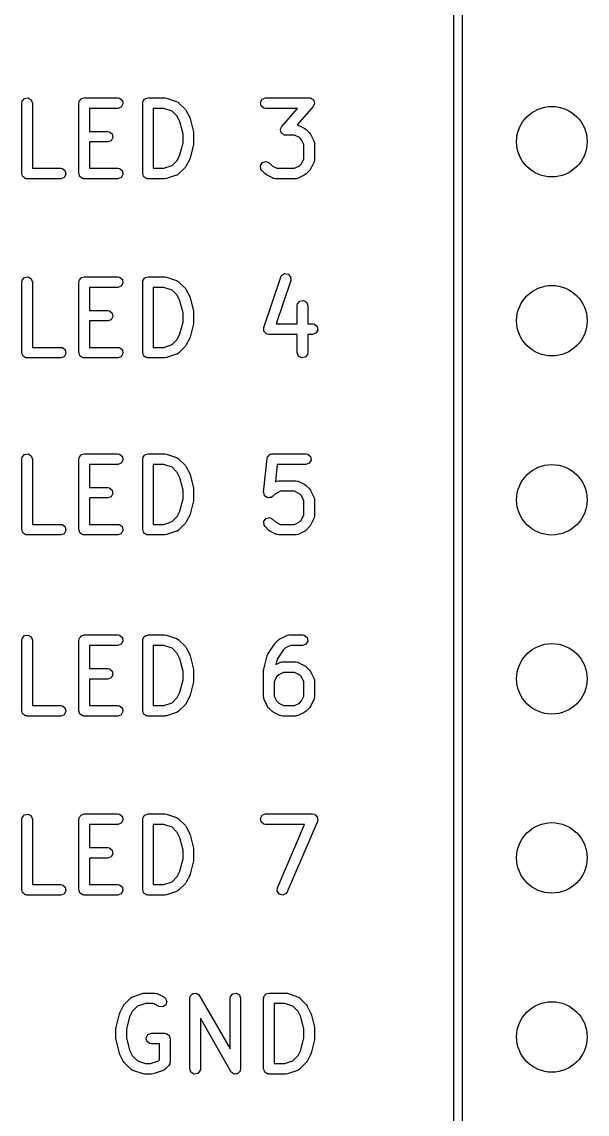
# Model space of a CAD drawing. Extents: x 127.3 to 175.4, y -127 to -66.1.
# Drawn here: x 154.88 to 162.9, y -97.33 to -81.83 of the extents above; entities that cross this region are included whole.
import ezdxf

# ---------------------------------------------------------------- set-up
doc = ezdxf.new("R2010")
doc.units = 0
doc.layers.add('BLACK', color=7, linetype='CONTINUOUS')

msp = doc.modelspace()

# ---------------------------------------------------------------- linework, layer by layer
at = {"layer": 'BLACK', "linetype": 'CONTINUOUS'}
for p, q in [((161.009, -122.961), (161.009, -74.641)), ((161.129, -74.701), (161.129, -122.901)), ((154.884, -82.9834), (154.888, -82.9577)), ((154.884, -83.9834), (154.884, -82.9834)), ((154.888, -82.9577), (154.921, -82.9184)), ((154.921, -82.9184), (154.972, -82.9095)), ((154.972, -82.9095), (155.016, -82.9351)), ((155.016, -82.9351), (155.034, -82.9834)), ((155.034, -82.9834), (155.034, -83.9084)), ((155.693, -82.9834), (155.695, -82.9736)), ((155.693, -83.9834), (155.693, -82.9834)), ((155.694, -82.9703), (155.696, -82.9674)), ((155.695, -82.9736), (155.694, -82.9703)), ((155.696, -82.9674), (155.698, -82.9577)), ((155.698, -82.9577), (155.71, -82.9428)), ((155.71, -82.9428), (155.72, -82.9259)), ((155.72, -82.9259), (155.726, -82.9236)), ((155.726, -82.9236), (155.731, -82.9184)), ((155.731, -82.9184), (155.75, -82.915)), ((155.75, -82.915), (155.768, -82.9084)), ((155.768, -82.9084), (156.244, -82.9084)), ((156.244, -82.9084), (156.27, -82.9129)), ((156.292, -83.0408), (156.244, -83.0584)), ((156.27, -82.9129), (156.309, -82.9459)), ((156.318, -82.9964), (156.292, -83.0408)), ((156.309, -82.9459), (156.318, -82.9964)), ((156.598, -82.9834), (156.6, -82.9736)), ((156.598, -83.9834), (156.598, -82.9834)), ((156.599, -82.9703), (156.601, -82.9674)), ((156.6, -82.9736), (156.599, -82.9703)), ((156.601, -82.9674), (156.602, -82.9577)), ((156.602, -82.9577), (156.615, -82.9428)), ((156.615, -82.9428), (156.625, -82.9259)), ((156.625, -82.9259), (156.631, -82.9236)), ((156.631, -82.9236), (156.635, -82.9184)), ((156.635, -82.9184), (156.655, -82.915)), ((156.655, -82.915), (156.673, -82.9084)), ((156.673, -82.9084), (156.911, -82.9084)), ((156.911, -82.9084), (156.933, -82.9123)), ((156.933, -82.9123), (156.935, -82.9122)), ((156.935, -82.9122), (157.078, -82.9598)), ((157.078, -82.9598), (157.1, -82.9722)), ((157.1, -82.9722), (157.103, -82.9761)), ((157.103, -82.9761), (157.107, -82.9779)), ((157.107, -82.9779), (157.202, -83.0732)), ((158.266, -82.9703), (158.291, -82.9259)), ((158.275, -83.0209), (158.266, -82.9703)), ((158.314, -83.0538), (158.275, -83.0209)), ((158.291, -82.9259), (158.34, -82.9084)), ((158.34, -83.0584), (158.314, -83.0538)), ((158.34, -82.9084), (158.959, -82.9084)), ((159.015, -83.0327), (158.788, -83.2927)), ((158.959, -82.9084), (158.97, -82.9103)), ((158.97, -82.9103), (158.973, -82.9098)), ((158.973, -82.9098), (158.976, -82.9114)), ((158.976, -82.9114), (158.984, -82.9129)), ((158.984, -82.9129), (159, -82.9259)), ((159, -82.9259), (159.017, -82.9363)), ((159.022, -83.0139), (159.015, -83.0327)), ((159.017, -82.9363), (159.019, -82.942)), ((159.019, -82.942), (159.024, -82.9459)), ((159.032, -82.9964), (159.022, -83.0139)), ((159.024, -82.9459), (159.027, -82.9658)), ((159.027, -82.9658), (159.034, -82.9849)), ((159.034, -82.9849), (159.031, -82.9905)), ((159.031, -82.9905), (159.032, -82.9964)), ((156.244, -83.0584), (155.843, -83.0584)), ((155.843, -83.0584), (155.843, -83.3845)), ((156.748, -83.0584), (156.748, -83.9084)), ((156.899, -83.0584), (156.748, -83.0584)), ((157.013, -83.0965), (156.899, -83.0584)), ((157.087, -83.1706), (157.013, -83.0965)), ((157.126, -83.2476), (157.087, -83.1706)), ((157.202, -83.0732), (157.215, -83.0916)), ((157.215, -83.0916), (157.216, -83.0927)), ((157.216, -83.0927), (157.264, -83.1879)), ((157.264, -83.1879), (157.267, -83.2003)), ((157.267, -83.2003), (157.269, -83.2033)), ((157.269, -83.2033), (157.317, -83.3937)), ((158.793, -83.0584), (158.34, -83.0584)), ((158.569, -83.3149), (158.793, -83.0584)), ((157.169, -83.4212), (157.126, -83.2476)), ((158.55, -83.3628), (158.552, -83.3572)), ((158.557, -83.3819), (158.55, -83.3628)), ((158.551, -83.3513), (158.561, -83.3338)), ((158.552, -83.3572), (158.551, -83.3513)), ((158.561, -83.3338), (158.569, -83.3149)), ((158.788, -83.2927), (158.794, -83.2938)), ((158.794, -83.2938), (158.797, -83.2967)), ((158.797, -83.2967), (158.802, -83.2972)), ((158.802, -83.2972), (158.897, -83.3448)), ((158.897, -83.3448), (158.915, -83.3582)), ((158.915, -83.3582), (158.916, -83.3589)), ((158.916, -83.3589), (158.964, -83.4065)), ((155.843, -83.3845), (156.101, -83.3845)), ((156.101, -83.3845), (156.127, -83.3891)), ((156.15, -83.517), (156.101, -83.5345)), ((156.127, -83.3891), (156.166, -83.422)), ((156.175, -83.4726), (156.15, -83.517)), ((156.166, -83.422), (156.175, -83.4726)), ((157.169, -83.5456), (157.169, -83.4212)), ((157.317, -83.3937), (157.318, -83.4087)), ((157.318, -83.4087), (157.319, -83.4119)), ((157.319, -83.4119), (157.319, -83.5548)), ((158.56, -83.4018), (158.557, -83.3819)), ((158.565, -83.4057), (158.56, -83.4018)), ((158.567, -83.4113), (158.565, -83.4057)), ((158.584, -83.4218), (158.567, -83.4113)), ((158.6, -83.4348), (158.584, -83.4218)), ((158.608, -83.4363), (158.6, -83.4348)), ((158.611, -83.4379), (158.608, -83.4363)), ((158.614, -83.4374), (158.611, -83.4379)), ((158.625, -83.4393), (158.614, -83.4374)), ((158.75, -83.4393), (158.625, -83.4393)), ((158.819, -83.4736), (158.75, -83.4393)), ((158.849, -83.504), (158.819, -83.4736)), ((158.884, -83.5725), (158.849, -83.504)), ((158.964, -83.4065), (158.977, -83.4249)), ((158.977, -83.4249), (158.978, -83.426)), ((158.978, -83.426), (159.026, -83.5212)), ((156.101, -83.5345), (155.843, -83.5345)), ((155.843, -83.5345), (155.843, -83.9084)), ((157.126, -83.7191), (157.169, -83.5456)), ((157.317, -83.573), (157.269, -83.7635)), ((157.319, -83.5548), (157.317, -83.5695)), ((157.317, -83.5695), (157.317, -83.573)), ((158.884, -83.7752), (158.884, -83.5725)), ((159.026, -83.5212), (159.033, -83.5462)), ((159.033, -83.5462), (159.032, -83.5506)), ((159.032, -83.5506), (159.034, -83.5548)), ((159.034, -83.5548), (159.034, -83.7929)), ((157.013, -83.8702), (157.087, -83.7961)), ((157.087, -83.7961), (157.126, -83.7191)), ((157.264, -83.7788), (157.216, -83.874)), ((157.269, -83.7635), (157.264, -83.7753)), ((157.264, -83.7753), (157.264, -83.7788)), ((158.267, -83.8687), (158.296, -83.8267)), ((158.296, -83.8267), (158.346, -83.8134)), ((158.346, -83.8134), (158.393, -83.8351)), ((158.849, -83.8437), (158.884, -83.7752)), ((159.026, -83.8264), (158.978, -83.9217)), ((159.029, -83.8185), (159.026, -83.822)), ((159.026, -83.822), (159.026, -83.8264)), ((159.034, -83.7929), (159.029, -83.8185)), ((154.89, -84.0017), (154.884, -83.9834)), ((155.034, -83.9084), (155.435, -83.9084)), ((155.435, -83.9084), (155.46, -83.9129)), ((155.46, -83.9129), (155.5, -83.9459)), ((155.5, -83.9459), (155.509, -83.9964)), ((155.7, -84.0017), (155.693, -83.9834)), ((155.843, -83.9084), (156.244, -83.9084)), ((156.244, -83.9084), (156.27, -83.9129)), ((156.27, -83.9129), (156.309, -83.9459)), ((156.309, -83.9459), (156.318, -83.9964)), ((156.605, -84.0017), (156.598, -83.9834)), ((156.748, -83.9084), (156.899, -83.9084)), ((156.899, -83.9084), (157.013, -83.8702)), ((157.202, -83.8935), (157.107, -83.9888)), ((157.203, -83.8921), (157.202, -83.8935)), ((157.216, -83.874), (157.203, -83.8921)), ((158.272, -83.9198), (158.267, -83.8687)), ((158.286, -83.9412), (158.272, -83.9198)), ((158.334, -83.9888), (158.286, -83.9412)), ((158.393, -83.8351), (158.432, -83.8741)), ((158.432, -83.8741), (158.5, -83.9084)), ((158.5, -83.9084), (158.75, -83.9084)), ((158.75, -83.9084), (158.819, -83.8741)), ((158.819, -83.8741), (158.849, -83.8437)), ((158.964, -83.9412), (158.916, -83.9888)), ((158.965, -83.9397), (158.964, -83.9412)), ((158.978, -83.9217), (158.965, -83.9397)), ((154.894, -84.0209), (154.89, -84.0017)), ((154.899, -84.0252), (154.894, -84.0209)), ((154.901, -84.0316), (154.899, -84.0252)), ((154.918, -84.0413), (154.901, -84.0316)), ((154.933, -84.0538), (154.918, -84.0413)), ((154.943, -84.0556), (154.933, -84.0538)), ((154.946, -84.0572), (154.943, -84.0556)), ((154.949, -84.0566), (154.946, -84.0572)), ((154.959, -84.0584), (154.949, -84.0566)), ((155.435, -84.0584), (154.959, -84.0584)), ((155.483, -84.0408), (155.435, -84.0584)), ((155.509, -83.9964), (155.483, -84.0408)), ((155.703, -84.0209), (155.7, -84.0017)), ((155.708, -84.0252), (155.703, -84.0209)), ((155.711, -84.0316), (155.708, -84.0252)), ((155.727, -84.0413), (155.711, -84.0316)), ((155.742, -84.0538), (155.727, -84.0413)), ((155.752, -84.0556), (155.742, -84.0538)), ((155.755, -84.0572), (155.752, -84.0556)), ((155.758, -84.0566), (155.755, -84.0572)), ((155.768, -84.0584), (155.758, -84.0566)), ((156.244, -84.0584), (155.768, -84.0584)), ((156.292, -84.0408), (156.244, -84.0584)), ((156.318, -83.9964), (156.292, -84.0408)), ((156.608, -84.0209), (156.605, -84.0017)), ((156.613, -84.0252), (156.608, -84.0209)), ((156.615, -84.0316), (156.613, -84.0252)), ((156.632, -84.0413), (156.615, -84.0316)), ((156.647, -84.0538), (156.632, -84.0413)), ((156.657, -84.0556), (156.647, -84.0538)), ((156.66, -84.0572), (156.657, -84.0556)), ((156.663, -84.0566), (156.66, -84.0572)), ((156.673, -84.0584), (156.663, -84.0566)), ((156.911, -84.0584), (156.673, -84.0584)), ((156.912, -84.0578), (156.911, -84.0584)), ((156.935, -84.0545), (156.912, -84.0578)), ((157.078, -84.0069), (156.935, -84.0545)), ((157.081, -84.0041), (157.078, -84.0069)), ((157.085, -84.0037), (157.081, -84.0041)), ((157.107, -83.9888), (157.085, -84.0037)), ((158.336, -83.9895), (158.334, -83.9888)), ((158.354, -84.0028), (158.336, -83.9895)), ((158.449, -84.0504), (158.354, -84.0028)), ((158.453, -84.051), (158.449, -84.0504)), ((158.457, -84.0538), (158.453, -84.051)), ((158.482, -84.0584), (158.457, -84.0538)), ((158.768, -84.0584), (158.482, -84.0584)), ((158.772, -84.0568), (158.768, -84.0584)), ((158.777, -84.0579), (158.772, -84.0568)), ((158.802, -84.0504), (158.777, -84.0579)), ((158.897, -84.0028), (158.802, -84.0504)), ((158.898, -84.0016), (158.897, -84.0028)), ((158.916, -83.9888), (158.898, -84.0016)), ((154.884, -85.5234), (154.888, -85.4977)), ((154.884, -86.5234), (154.884, -85.5234)), ((154.888, -85.4977), (154.921, -85.4584)), ((154.921, -85.4584), (154.972, -85.4495)), ((154.972, -85.4495), (155.016, -85.4751)), ((155.016, -85.4751), (155.034, -85.5234)), ((155.034, -85.5234), (155.034, -86.4484)), ((155.693, -85.5234), (155.695, -85.5136)), ((155.693, -86.5234), (155.693, -85.5234)), ((155.694, -85.5103), (155.696, -85.5074)), ((155.695, -85.5136), (155.694, -85.5103)), ((155.696, -85.5074), (155.698, -85.4977)), ((155.698, -85.4977), (155.71, -85.4828)), ((155.71, -85.4828), (155.72, -85.4659)), ((155.72, -85.4659), (155.726, -85.4636)), ((155.726, -85.4636), (155.731, -85.4584)), ((155.731, -85.4584), (155.75, -85.455)), ((155.75, -85.455), (155.768, -85.4484)), ((155.768, -85.4484), (156.244, -85.4484)), ((156.244, -85.4484), (156.27, -85.4529)), ((156.27, -85.4529), (156.309, -85.4859)), ((156.309, -85.4859), (156.318, -85.5364)), ((156.598, -85.5234), (156.6, -85.5136)), ((156.598, -86.5234), (156.598, -85.5234)), ((156.599, -85.5103), (156.601, -85.5074)), ((156.6, -85.5136), (156.599, -85.5103)), ((156.601, -85.5074), (156.602, -85.4977)), ((156.602, -85.4977), (156.615, -85.4828)), ((156.615, -85.4828), (156.625, -85.4659)), ((156.625, -85.4659), (156.631, -85.4636)), ((156.631, -85.4636), (156.635, -85.4584)), ((156.635, -85.4584), (156.655, -85.455)), ((156.655, -85.455), (156.673, -85.4484)), ((156.673, -85.4484), (156.911, -85.4484)), ((156.911, -85.4484), (156.933, -85.4523)), ((156.933, -85.4523), (156.935, -85.4522)), ((156.935, -85.4522), (157.078, -85.4998)), ((157.078, -85.4998), (157.1, -85.5122)), ((157.1, -85.5122), (157.103, -85.5161)), ((157.103, -85.5161), (157.107, -85.5179)), ((157.107, -85.5179), (157.202, -85.6132)), ((158.316, -86.1663), (158.554, -85.452)), ((158.696, -85.4995), (158.491, -86.115)), ((158.554, -85.452), (158.566, -85.4291)), ((158.566, -85.4291), (158.61, -85.4023)), ((158.61, -85.4023), (158.661, -85.4098)), ((158.661, -85.4098), (158.695, -85.4482)), ((158.695, -85.4482), (158.696, -85.4995)), ((156.244, -85.5984), (155.843, -85.5984)), ((155.843, -85.5984), (155.843, -85.9245)), ((156.292, -85.5808), (156.244, -85.5984)), ((156.318, -85.5364), (156.292, -85.5808)), ((156.748, -85.5984), (156.748, -86.4484)), ((156.899, -85.5984), (156.748, -85.5984)), ((157.013, -85.6365), (156.899, -85.5984)), ((157.087, -85.7106), (157.013, -85.6365)), ((157.202, -85.6132), (157.215, -85.6316)), ((157.215, -85.6316), (157.216, -85.6327)), ((157.216, -85.6327), (157.264, -85.7279)), ((157.126, -85.7876), (157.087, -85.7106)), ((157.169, -85.9612), (157.126, -85.7876)), ((157.264, -85.7279), (157.267, -85.7403)), ((157.267, -85.7403), (157.269, -85.7433)), ((157.269, -85.7433), (157.317, -85.9337)), ((158.788, -85.8567), (158.793, -85.831)), ((158.793, -85.831), (158.826, -85.7917)), ((158.826, -85.7917), (158.876, -85.7828)), ((158.876, -85.7828), (158.921, -85.8085)), ((158.921, -85.8085), (158.938, -85.8567)), ((155.843, -85.9245), (156.101, -85.9245)), ((156.101, -85.9245), (156.127, -85.9291)), ((156.127, -85.9291), (156.166, -85.962)), ((156.166, -85.962), (156.175, -86.0126)), ((157.169, -86.0856), (157.169, -85.9612)), ((157.317, -85.9337), (157.318, -85.9487)), ((157.318, -85.9487), (157.319, -85.9519)), ((157.319, -85.9519), (157.319, -86.0948)), ((158.788, -86.115), (158.788, -85.8567)), ((158.938, -85.8567), (158.938, -86.115)), ((156.101, -86.0746), (155.843, -86.0746)), ((155.843, -86.0746), (155.843, -86.4484)), ((156.15, -86.057), (156.101, -86.0746)), ((156.175, -86.0126), (156.15, -86.057)), ((157.126, -86.2591), (157.169, -86.0856)), ((157.317, -86.113), (157.269, -86.3035)), ((157.319, -86.0948), (157.317, -86.1095)), ((157.317, -86.1095), (157.317, -86.113)), ((158.491, -86.115), (158.788, -86.115)), ((158.938, -86.115), (159.006, -86.115)), ((159.006, -86.115), (159.032, -86.1195)), ((159.032, -86.1195), (159.071, -86.1525)), ((159.071, -86.1525), (159.08, -86.203)), ((157.087, -86.3361), (157.126, -86.2591)), ((157.269, -86.3035), (157.264, -86.3153)), ((158.313, -86.177), (158.316, -86.172)), ((158.317, -86.1971), (158.313, -86.177)), ((158.316, -86.172), (158.316, -86.1663)), ((158.317, -86.2176), (158.317, -86.1971)), ((158.321, -86.2219), (158.317, -86.2176)), ((158.322, -86.2275), (158.321, -86.2219)), ((158.338, -86.2407), (158.322, -86.2275)), ((158.351, -86.256), (158.338, -86.2407)), ((158.357, -86.2568), (158.351, -86.256)), ((158.361, -86.2605), (158.357, -86.2568)), ((158.387, -86.265), (158.361, -86.2605)), ((158.788, -86.265), (158.387, -86.265)), ((158.788, -86.5234), (158.788, -86.265)), ((159.006, -86.265), (158.938, -86.265)), ((158.938, -86.265), (158.938, -86.5234)), ((159.054, -86.2475), (159.006, -86.265)), ((159.08, -86.203), (159.054, -86.2475)), ((155.034, -86.4484), (155.435, -86.4484)), ((155.435, -86.4484), (155.46, -86.4529)), ((155.46, -86.4529), (155.5, -86.4859)), ((155.843, -86.4484), (156.244, -86.4484)), ((156.244, -86.4484), (156.27, -86.4529)), ((156.27, -86.4529), (156.309, -86.4859)), ((156.748, -86.4484), (156.899, -86.4484)), ((156.899, -86.4484), (157.013, -86.4102)), ((157.013, -86.4102), (157.087, -86.3361)), ((157.202, -86.4335), (157.107, -86.5288)), ((157.203, -86.4321), (157.202, -86.4335)), ((157.216, -86.414), (157.203, -86.4321)), ((157.264, -86.3188), (157.216, -86.414)), ((157.264, -86.3153), (157.264, -86.3188)), ((154.89, -86.5417), (154.884, -86.5234)), ((154.894, -86.5609), (154.89, -86.5417)), ((154.899, -86.5652), (154.894, -86.5609)), ((154.901, -86.5716), (154.899, -86.5652)), ((154.918, -86.5813), (154.901, -86.5716)), ((154.933, -86.5938), (154.918, -86.5813)), ((154.943, -86.5956), (154.933, -86.5938)), ((154.946, -86.5972), (154.943, -86.5956)), ((154.949, -86.5966), (154.946, -86.5972)), ((154.959, -86.5984), (154.949, -86.5966)), ((155.435, -86.5984), (154.959, -86.5984)), ((155.483, -86.5808), (155.435, -86.5984)), ((155.509, -86.5364), (155.483, -86.5808)), ((155.5, -86.4859), (155.509, -86.5364)), ((155.7, -86.5417), (155.693, -86.5234)), ((155.703, -86.5609), (155.7, -86.5417)), ((155.708, -86.5652), (155.703, -86.5609)), ((155.711, -86.5716), (155.708, -86.5652)), ((155.727, -86.5813), (155.711, -86.5716)), ((155.742, -86.5938), (155.727, -86.5813)), ((155.752, -86.5956), (155.742, -86.5938)), ((155.755, -86.5972), (155.752, -86.5956)), ((155.758, -86.5966), (155.755, -86.5972)), ((155.768, -86.5984), (155.758, -86.5966)), ((156.244, -86.5984), (155.768, -86.5984)), ((156.292, -86.5808), (156.244, -86.5984)), ((156.318, -86.5364), (156.292, -86.5808)), ((156.309, -86.4859), (156.318, -86.5364)), ((156.605, -86.5417), (156.598, -86.5234)), ((156.608, -86.5609), (156.605, -86.5417)), ((156.613, -86.5652), (156.608, -86.5609)), ((156.615, -86.5716), (156.613, -86.5652)), ((156.632, -86.5813), (156.615, -86.5716)), ((156.647, -86.5938), (156.632, -86.5813)), ((156.657, -86.5956), (156.647, -86.5938)), ((156.66, -86.5972), (156.657, -86.5956)), ((156.663, -86.5966), (156.66, -86.5972)), ((156.673, -86.5984), (156.663, -86.5966)), ((156.911, -86.5984), (156.673, -86.5984)), ((156.912, -86.5978), (156.911, -86.5984)), ((156.935, -86.5945), (156.912, -86.5978)), ((157.078, -86.5469), (156.935, -86.5945)), ((157.081, -86.5441), (157.078, -86.5469)), ((157.085, -86.5437), (157.081, -86.5441)), ((157.107, -86.5288), (157.085, -86.5437)), ((158.806, -86.5716), (158.788, -86.5234)), ((158.85, -86.5972), (158.806, -86.5716)), ((158.901, -86.5883), (158.85, -86.5972)), ((158.934, -86.549), (158.901, -86.5883)), ((158.938, -86.5234), (158.934, -86.549)), ((154.884, -88.0345), (154.888, -88.0088)), ((154.888, -88.0088), (154.921, -87.9695)), ((154.921, -87.9695), (154.972, -87.9606)), ((154.972, -87.9606), (155.016, -87.9863)), ((155.016, -87.9863), (155.034, -88.0345)), ((155.696, -88.0186), (155.698, -88.0088)), ((155.698, -88.0088), (155.71, -87.9939)), ((155.71, -87.9939), (155.72, -87.977)), ((155.72, -87.977), (155.726, -87.9747)), ((155.726, -87.9747), (155.731, -87.9695)), ((155.731, -87.9695), (155.75, -87.9662)), ((155.75, -87.9662), (155.768, -87.9595)), ((155.768, -87.9595), (156.244, -87.9595)), ((156.244, -87.9595), (156.27, -87.964)), ((156.27, -87.964), (156.309, -87.997)), ((156.309, -87.997), (156.318, -88.0475)), ((156.601, -88.0186), (156.602, -88.0088)), ((156.602, -88.0088), (156.615, -87.9939)), ((156.615, -87.9939), (156.625, -87.977)), ((156.625, -87.977), (156.631, -87.9747)), ((156.631, -87.9747), (156.635, -87.9695)), ((156.635, -87.9695), (156.655, -87.9662)), ((156.655, -87.9662), (156.673, -87.9595)), ((156.673, -87.9595), (156.911, -87.9595)), ((156.911, -87.9595), (156.933, -87.9634)), ((156.933, -87.9634), (156.935, -87.9633)), ((156.935, -87.9633), (157.078, -88.011)), ((157.078, -88.011), (157.1, -88.0234)), ((158.362, -88.0188), (158.367, -88.002)), ((158.367, -88.002), (158.379, -87.9908)), ((158.379, -87.9908), (158.387, -87.977)), ((158.387, -87.977), (158.396, -87.9735)), ((158.396, -87.9735), (158.404, -87.9661)), ((158.404, -87.9661), (158.42, -87.9649)), ((158.42, -87.9649), (158.435, -87.9595)), ((158.435, -87.9595), (158.911, -87.9595)), ((158.911, -87.9595), (158.937, -87.964)), ((158.937, -87.964), (158.976, -87.997)), ((158.976, -87.997), (158.985, -88.0475)), ((154.884, -89.0345), (154.884, -88.0345)), ((155.034, -88.0345), (155.034, -88.9595)), ((155.693, -88.0345), (155.695, -88.0248)), ((155.693, -89.0345), (155.693, -88.0345)), ((155.694, -88.0215), (155.696, -88.0186)), ((155.695, -88.0248), (155.694, -88.0215)), ((156.244, -88.1095), (155.843, -88.1095)), ((155.843, -88.1095), (155.843, -88.4357)), ((156.292, -88.0919), (156.244, -88.1095)), ((156.318, -88.0475), (156.292, -88.0919)), ((156.598, -88.0345), (156.6, -88.0248)), ((156.598, -89.0345), (156.598, -88.0345)), ((156.599, -88.0215), (156.601, -88.0186)), ((156.6, -88.0248), (156.599, -88.0215)), ((156.748, -88.1095), (156.748, -88.9595)), ((156.899, -88.1095), (156.748, -88.1095)), ((157.013, -88.1477), (156.899, -88.1095)), ((157.087, -88.2218), (157.013, -88.1477)), ((157.1, -88.0234), (157.103, -88.0272)), ((157.103, -88.0272), (157.107, -88.0291)), ((157.107, -88.0291), (157.202, -88.1243)), ((157.202, -88.1243), (157.215, -88.1427)), ((157.215, -88.1427), (157.216, -88.1438)), ((157.216, -88.1438), (157.264, -88.2391)), ((158.312, -88.5032), (158.36, -88.027)), ((158.36, -88.027), (158.361, -88.0232)), ((158.361, -88.0215), (158.362, -88.0188)), ((158.361, -88.0232), (158.361, -88.0215)), ((158.503, -88.1095), (158.478, -88.3577)), ((158.911, -88.1095), (158.503, -88.1095)), ((158.959, -88.0919), (158.911, -88.1095)), ((158.985, -88.0475), (158.959, -88.0919)), ((157.126, -88.2988), (157.087, -88.2218)), ((157.169, -88.4723), (157.126, -88.2988)), ((157.264, -88.2391), (157.267, -88.2515)), ((157.267, -88.2515), (157.269, -88.2544)), ((157.269, -88.2544), (157.317, -88.4449)), ((155.843, -88.4357), (156.101, -88.4357)), ((156.101, -88.4357), (156.127, -88.4402)), ((156.127, -88.4402), (156.166, -88.4732)), ((156.166, -88.4732), (156.175, -88.5237)), ((157.169, -88.5967), (157.169, -88.4723)), ((157.317, -88.4449), (157.318, -88.4598)), ((157.318, -88.4598), (157.319, -88.4631)), ((157.319, -88.4631), (157.319, -88.6059)), ((158.478, -88.3577), (158.496, -88.3484)), ((158.496, -88.3484), (158.521, -88.3409)), ((158.521, -88.3409), (158.526, -88.342)), ((158.526, -88.342), (158.53, -88.3404)), ((158.53, -88.3404), (158.768, -88.3404)), ((158.768, -88.3404), (158.794, -88.345)), ((158.794, -88.345), (158.797, -88.3479)), ((158.797, -88.3479), (158.802, -88.3484)), ((158.802, -88.3484), (158.897, -88.396)), ((158.897, -88.396), (158.915, -88.4093)), ((158.915, -88.4093), (158.916, -88.41)), ((158.916, -88.41), (158.964, -88.4577)), ((158.964, -88.4577), (158.977, -88.476)), ((158.977, -88.476), (158.978, -88.4771)), ((158.978, -88.4771), (159.026, -88.5724)), ((156.101, -88.5857), (155.843, -88.5857)), ((155.843, -88.5857), (155.843, -88.9595)), ((156.15, -88.5681), (156.101, -88.5857)), ((156.175, -88.5237), (156.15, -88.5681)), ((157.126, -88.7702), (157.169, -88.5967)), ((157.317, -88.6241), (157.269, -88.8146)), ((157.319, -88.6059), (157.317, -88.6207)), ((157.317, -88.6207), (157.317, -88.6241)), ((158.313, -88.5037), (158.312, -88.5032)), ((158.312, -88.5042), (158.313, -88.5037)), ((158.319, -88.5285), (158.312, -88.5042)), ((158.325, -88.5529), (158.319, -88.5285)), ((158.326, -88.5532), (158.325, -88.5529)), ((158.326, -88.5537), (158.326, -88.5532)), ((158.346, -88.5682), (158.326, -88.5537)), ((158.367, -88.5829), (158.346, -88.5682)), ((158.368, -88.5831), (158.367, -88.5828)), ((158.367, -88.5828), (158.367, -88.5829)), ((158.393, -88.5809), (158.368, -88.5831)), ((158.418, -88.579), (158.393, -88.5809)), ((158.419, -88.5787), (158.418, -88.5787)), ((158.418, -88.5787), (158.418, -88.579)), ((158.44, -88.5637), (158.419, -88.5787)), ((158.479, -88.5247), (158.44, -88.5637)), ((158.548, -88.4904), (158.479, -88.5247)), ((158.75, -88.4904), (158.548, -88.4904)), ((158.819, -88.5247), (158.75, -88.4904)), ((158.849, -88.5551), (158.819, -88.5247)), ((158.884, -88.6236), (158.849, -88.5551)), ((158.884, -88.8263), (158.884, -88.6236)), ((159.026, -88.5724), (159.033, -88.5973)), ((159.033, -88.5973), (159.032, -88.6017)), ((159.032, -88.6017), (159.034, -88.6059)), ((159.034, -88.6059), (159.034, -88.844)), ((157.087, -88.8472), (157.126, -88.7702)), ((156.899, -88.9595), (157.013, -88.9213)), ((157.013, -88.9213), (157.087, -88.8472)), ((157.216, -88.9252), (157.203, -88.9432)), ((157.264, -88.8299), (157.216, -88.9252)), ((157.269, -88.8146), (157.264, -88.8264)), ((157.264, -88.8264), (157.264, -88.8299)), ((158.315, -88.9198), (158.344, -88.8778)), ((158.319, -88.971), (158.315, -88.9198)), ((158.344, -88.8778), (158.394, -88.8645)), ((158.394, -88.8645), (158.44, -88.8862)), ((158.44, -88.8862), (158.479, -88.9252)), ((158.479, -88.9252), (158.548, -88.9595)), ((158.75, -88.9595), (158.819, -88.9252)), ((158.819, -88.9252), (158.849, -88.8948)), ((158.849, -88.8948), (158.884, -88.8263)), ((159.026, -88.8776), (158.978, -88.9728)), ((159.029, -88.8697), (159.026, -88.8731)), ((159.026, -88.8731), (159.026, -88.8776)), ((159.034, -88.844), (159.029, -88.8697)), ((154.89, -89.0528), (154.884, -89.0345)), ((154.894, -89.072), (154.89, -89.0528)), ((154.899, -89.0763), (154.894, -89.072)), ((154.901, -89.0827), (154.899, -89.0763)), ((154.918, -89.0924), (154.901, -89.0827)), ((154.933, -89.105), (154.918, -89.0924)), ((155.034, -88.9595), (155.435, -88.9595)), ((155.435, -88.9595), (155.46, -88.964)), ((155.483, -89.0919), (155.435, -89.1095)), ((155.46, -88.964), (155.5, -88.997)), ((155.509, -89.0475), (155.483, -89.0919)), ((155.5, -88.997), (155.509, -89.0475)), ((155.7, -89.0528), (155.693, -89.0345)), ((155.703, -89.072), (155.7, -89.0528)), ((155.708, -89.0763), (155.703, -89.072)), ((155.711, -89.0827), (155.708, -89.0763)), ((155.727, -89.0924), (155.711, -89.0827)), ((155.742, -89.105), (155.727, -89.0924)), ((155.843, -88.9595), (156.244, -88.9595)), ((156.244, -88.9595), (156.27, -88.964)), ((156.292, -89.0919), (156.244, -89.1095)), ((156.27, -88.964), (156.309, -88.997)), ((156.318, -89.0475), (156.292, -89.0919)), ((156.309, -88.997), (156.318, -89.0475)), ((156.605, -89.0528), (156.598, -89.0345)), ((156.608, -89.072), (156.605, -89.0528)), ((156.613, -89.0763), (156.608, -89.072)), ((156.615, -89.0827), (156.613, -89.0763)), ((156.632, -89.0924), (156.615, -89.0827)), ((156.647, -89.105), (156.632, -89.0924)), ((156.748, -88.9595), (156.899, -88.9595)), ((157.078, -89.058), (156.935, -89.1056)), ((157.081, -89.0552), (157.078, -89.058)), ((157.085, -89.0549), (157.081, -89.0552)), ((157.107, -89.0399), (157.085, -89.0549)), ((157.202, -88.9447), (157.107, -89.0399)), ((157.203, -88.9432), (157.202, -88.9447)), ((158.334, -88.9923), (158.319, -88.971)), ((158.382, -89.0399), (158.334, -88.9923)), ((158.383, -89.0406), (158.382, -89.0399)), ((158.401, -89.054), (158.383, -89.0406)), ((158.496, -89.1016), (158.401, -89.054)), ((158.548, -88.9595), (158.75, -88.9595)), ((158.897, -89.054), (158.802, -89.1016)), ((158.898, -89.0528), (158.897, -89.054)), ((158.916, -89.0399), (158.898, -89.0528)), ((158.964, -88.9923), (158.916, -89.0399)), ((158.965, -88.9908), (158.964, -88.9923)), ((158.978, -88.9728), (158.965, -88.9908)), ((154.943, -89.1067), (154.933, -89.105)), ((154.946, -89.1084), (154.943, -89.1067)), ((154.949, -89.1078), (154.946, -89.1084)), ((154.959, -89.1095), (154.949, -89.1078)), ((155.435, -89.1095), (154.959, -89.1095)), ((155.752, -89.1067), (155.742, -89.105)), ((155.755, -89.1084), (155.752, -89.1067)), ((155.758, -89.1078), (155.755, -89.1084)), ((155.768, -89.1095), (155.758, -89.1078)), ((156.244, -89.1095), (155.768, -89.1095)), ((156.657, -89.1067), (156.647, -89.105)), ((156.66, -89.1084), (156.657, -89.1067)), ((156.663, -89.1078), (156.66, -89.1084)), ((156.673, -89.1095), (156.663, -89.1078)), ((156.911, -89.1095), (156.673, -89.1095)), ((156.912, -89.1089), (156.911, -89.1095)), ((156.935, -89.1056), (156.912, -89.1089)), ((158.501, -89.1021), (158.496, -89.1016)), ((158.504, -89.105), (158.501, -89.1021)), ((158.53, -89.1095), (158.504, -89.105)), ((158.768, -89.1095), (158.53, -89.1095)), ((158.772, -89.108), (158.768, -89.1095)), ((158.777, -89.109), (158.772, -89.108)), ((158.802, -89.1016), (158.777, -89.109)), ((154.884, -90.6034), (154.888, -90.5777)), ((154.884, -91.6034), (154.884, -90.6034)), ((154.888, -90.5777), (154.921, -90.5384)), ((154.921, -90.5384), (154.972, -90.5295)), ((154.972, -90.5295), (155.016, -90.5551)), ((155.016, -90.5551), (155.034, -90.6034)), ((155.034, -90.6034), (155.034, -91.5284)), ((155.693, -90.6034), (155.695, -90.5936)), ((155.693, -91.6034), (155.693, -90.6034)), ((155.694, -90.5903), (155.696, -90.5874)), ((155.695, -90.5936), (155.694, -90.5903)), ((155.696, -90.5874), (155.698, -90.5777)), ((155.698, -90.5777), (155.71, -90.5628)), ((155.71, -90.5628), (155.72, -90.5459)), ((155.72, -90.5459), (155.726, -90.5436)), ((155.726, -90.5436), (155.731, -90.5384)), ((155.731, -90.5384), (155.75, -90.535)), ((155.75, -90.535), (155.768, -90.5284)), ((155.768, -90.5284), (156.244, -90.5284)), ((156.244, -90.5284), (156.27, -90.5329)), ((156.27, -90.5329), (156.309, -90.5659)), ((156.318, -90.6164), (156.292, -90.6608)), ((156.309, -90.5659), (156.318, -90.6164)), ((156.598, -90.6034), (156.6, -90.5936)), ((156.598, -91.6034), (156.598, -90.6034)), ((156.599, -90.5903), (156.601, -90.5874)), ((156.6, -90.5936), (156.599, -90.5903)), ((156.601, -90.5874), (156.602, -90.5777)), ((156.602, -90.5777), (156.615, -90.5628)), ((156.615, -90.5628), (156.625, -90.5459)), ((156.625, -90.5459), (156.631, -90.5436)), ((156.631, -90.5436), (156.635, -90.5384)), ((156.635, -90.5384), (156.655, -90.535)), ((156.655, -90.535), (156.673, -90.5284)), ((156.673, -90.5284), (156.911, -90.5284)), ((156.911, -90.5284), (156.933, -90.5323)), ((156.933, -90.5323), (156.935, -90.5322)), ((156.935, -90.5322), (157.078, -90.5798)), ((157.078, -90.5798), (157.1, -90.5922)), ((157.1, -90.5922), (157.103, -90.5961)), ((157.103, -90.5961), (157.107, -90.5979)), ((157.107, -90.5979), (157.202, -90.6932)), ((158.475, -90.6487), (158.477, -90.6456)), ((158.477, -90.6456), (158.525, -90.5979)), ((158.525, -90.5979), (158.543, -90.5851)), ((158.543, -90.5851), (158.544, -90.5839)), ((158.544, -90.5839), (158.639, -90.5363)), ((158.639, -90.5363), (158.664, -90.5289)), ((158.664, -90.5289), (158.669, -90.5299)), ((158.669, -90.5299), (158.673, -90.5284)), ((158.673, -90.5284), (158.863, -90.5284)), ((158.863, -90.5284), (158.889, -90.5329)), ((158.889, -90.5329), (158.928, -90.5659)), ((158.937, -90.6164), (158.912, -90.6608)), ((158.928, -90.5659), (158.937, -90.6164)), ((156.244, -90.6784), (155.843, -90.6784)), ((155.843, -90.6784), (155.843, -91.0045)), ((156.292, -90.6608), (156.244, -90.6784)), ((156.748, -90.6784), (156.748, -91.5284)), ((156.899, -90.6784), (156.748, -90.6784)), ((157.013, -90.7165), (156.899, -90.6784)), ((157.087, -90.7906), (157.013, -90.7165)), ((157.126, -90.8676), (157.087, -90.7906)), ((157.202, -90.6932), (157.215, -90.7116)), ((157.215, -90.7116), (157.216, -90.7127)), ((157.216, -90.7127), (157.264, -90.8079)), ((158.362, -90.8233), (158.372, -90.8003)), ((158.372, -90.7999), (158.468, -90.657)), ((158.372, -90.8003), (158.372, -90.7999)), ((158.468, -90.657), (158.475, -90.6487)), ((158.588, -90.7464), (158.504, -90.8722)), ((158.622, -90.7126), (158.588, -90.7464)), ((158.691, -90.6784), (158.622, -90.7126)), ((158.863, -90.6784), (158.691, -90.6784)), ((158.912, -90.6608), (158.863, -90.6784)), ((157.169, -91.0412), (157.126, -90.8676)), ((157.264, -90.8079), (157.267, -90.8203)), ((157.267, -90.8203), (157.269, -90.8233)), ((157.269, -90.8233), (157.317, -91.0137)), ((158.314, -91.0137), (158.362, -90.8233)), ((158.504, -90.8722), (158.486, -90.9463)), ((158.486, -90.9463), (158.544, -90.9172)), ((158.544, -90.9172), (158.569, -90.9098)), ((158.569, -90.9098), (158.573, -90.9108)), ((158.573, -90.9108), (158.578, -90.9093)), ((158.578, -90.9093), (158.768, -90.9093)), ((158.768, -90.9093), (158.794, -90.9138)), ((158.794, -90.9138), (158.797, -90.9167)), ((158.797, -90.9167), (158.802, -90.9172)), ((158.802, -90.9172), (158.897, -90.9648)), ((155.843, -91.0045), (156.101, -91.0045)), ((156.101, -91.0045), (156.127, -91.0091)), ((156.127, -91.0091), (156.166, -91.042)), ((156.175, -91.0926), (156.15, -91.137)), ((156.166, -91.042), (156.175, -91.0926)), ((157.169, -91.1656), (157.169, -91.0412)), ((157.317, -91.0137), (157.318, -91.0287)), ((157.318, -91.0287), (157.319, -91.0319)), ((157.319, -91.0319), (157.319, -91.1748)), ((158.312, -91.0319), (158.315, -91.0172)), ((158.312, -91.4129), (158.312, -91.0319)), ((158.315, -91.0172), (158.314, -91.0137)), ((158.527, -91.0936), (158.496, -91.124)), ((158.595, -91.0593), (158.527, -91.0936)), ((158.75, -91.0593), (158.595, -91.0593)), ((158.819, -91.0936), (158.75, -91.0593)), ((158.849, -91.124), (158.819, -91.0936)), ((158.897, -90.9648), (158.915, -90.9782)), ((158.915, -90.9782), (158.916, -90.9789)), ((158.916, -90.9789), (158.964, -91.0265)), ((158.964, -91.0265), (158.977, -91.0449)), ((158.977, -91.0449), (158.978, -91.046)), ((158.978, -91.046), (159.026, -91.1412)), ((156.101, -91.1546), (155.843, -91.1546)), ((155.843, -91.1546), (155.843, -91.5284)), ((156.15, -91.137), (156.101, -91.1546)), ((157.126, -91.3391), (157.169, -91.1656)), ((157.317, -91.193), (157.269, -91.3835)), ((157.319, -91.1748), (157.317, -91.1895)), ((157.317, -91.1895), (157.317, -91.193)), ((158.496, -91.124), (158.462, -91.1925)), ((158.462, -91.1925), (158.462, -91.3952)), ((158.884, -91.1925), (158.849, -91.124)), ((158.884, -91.3952), (158.884, -91.1925)), ((159.026, -91.1412), (159.033, -91.1662)), ((159.033, -91.1662), (159.032, -91.1706)), ((159.032, -91.1706), (159.034, -91.1748)), ((159.034, -91.1748), (159.034, -91.4129)), ((157.013, -91.4902), (157.087, -91.4161)), ((157.087, -91.4161), (157.126, -91.3391)), ((157.264, -91.3988), (157.216, -91.494)), ((157.269, -91.3835), (157.264, -91.3953)), ((157.264, -91.3953), (157.264, -91.3988)), ((158.314, -91.4171), (158.312, -91.4129)), ((158.313, -91.4215), (158.314, -91.4171)), ((158.32, -91.4464), (158.313, -91.4215)), ((158.462, -91.3952), (158.496, -91.4637)), ((158.849, -91.4637), (158.884, -91.3952)), ((159.034, -91.4129), (159.029, -91.4385)), ((155.034, -91.5284), (155.435, -91.5284)), ((155.435, -91.5284), (155.46, -91.5329)), ((155.46, -91.5329), (155.5, -91.5659)), ((155.5, -91.5659), (155.509, -91.6164)), ((155.843, -91.5284), (156.244, -91.5284)), ((156.244, -91.5284), (156.27, -91.5329)), ((156.27, -91.5329), (156.309, -91.5659)), ((156.309, -91.5659), (156.318, -91.6164)), ((156.748, -91.5284), (156.899, -91.5284)), ((156.899, -91.5284), (157.013, -91.4902)), ((157.202, -91.5135), (157.107, -91.6088)), ((157.203, -91.5121), (157.202, -91.5135)), ((157.216, -91.494), (157.203, -91.5121)), ((158.368, -91.5417), (158.32, -91.4464)), ((158.369, -91.5428), (158.368, -91.5417)), ((158.382, -91.5612), (158.369, -91.5428)), ((158.429, -91.6088), (158.382, -91.5612)), ((158.496, -91.4637), (158.527, -91.4941)), ((158.527, -91.4941), (158.595, -91.5284)), ((158.595, -91.5284), (158.75, -91.5284)), ((158.75, -91.5284), (158.819, -91.4941)), ((158.819, -91.4941), (158.849, -91.4637)), ((158.964, -91.5612), (158.916, -91.6088)), ((158.965, -91.5597), (158.964, -91.5612)), ((158.978, -91.5417), (158.965, -91.5597)), ((159.026, -91.4464), (158.978, -91.5417)), ((159.029, -91.4385), (159.026, -91.442)), ((159.026, -91.442), (159.026, -91.4464)), ((154.89, -91.6217), (154.884, -91.6034)), ((154.894, -91.6409), (154.89, -91.6217)), ((154.899, -91.6452), (154.894, -91.6409)), ((154.901, -91.6516), (154.899, -91.6452)), ((154.918, -91.6613), (154.901, -91.6516)), ((154.933, -91.6738), (154.918, -91.6613)), ((154.943, -91.6756), (154.933, -91.6738)), ((154.946, -91.6772), (154.943, -91.6756)), ((154.949, -91.6766), (154.946, -91.6772)), ((154.959, -91.6784), (154.949, -91.6766)), ((155.435, -91.6784), (154.959, -91.6784)), ((155.483, -91.6608), (155.435, -91.6784)), ((155.509, -91.6164), (155.483, -91.6608)), ((155.7, -91.6217), (155.693, -91.6034)), ((155.703, -91.6409), (155.7, -91.6217)), ((155.708, -91.6452), (155.703, -91.6409)), ((155.711, -91.6516), (155.708, -91.6452)), ((155.727, -91.6613), (155.711, -91.6516)), ((155.742, -91.6738), (155.727, -91.6613)), ((155.752, -91.6756), (155.742, -91.6738)), ((155.755, -91.6772), (155.752, -91.6756)), ((155.758, -91.6766), (155.755, -91.6772)), ((155.768, -91.6784), (155.758, -91.6766)), ((156.244, -91.6784), (155.768, -91.6784)), ((156.292, -91.6608), (156.244, -91.6784)), ((156.318, -91.6164), (156.292, -91.6608)), ((156.605, -91.6217), (156.598, -91.6034)), ((156.608, -91.6409), (156.605, -91.6217)), ((156.613, -91.6452), (156.608, -91.6409)), ((156.615, -91.6516), (156.613, -91.6452)), ((156.632, -91.6613), (156.615, -91.6516)), ((156.647, -91.6738), (156.632, -91.6613)), ((156.657, -91.6756), (156.647, -91.6738)), ((156.66, -91.6772), (156.657, -91.6756)), ((156.663, -91.6766), (156.66, -91.6772)), ((156.673, -91.6784), (156.663, -91.6766)), ((156.911, -91.6784), (156.673, -91.6784)), ((156.912, -91.6778), (156.911, -91.6784)), ((156.935, -91.6745), (156.912, -91.6778)), ((157.078, -91.6269), (156.935, -91.6745)), ((157.081, -91.6241), (157.078, -91.6269)), ((157.085, -91.6237), (157.081, -91.6241)), ((157.107, -91.6088), (157.085, -91.6237)), ((158.431, -91.6095), (158.429, -91.6088)), ((158.449, -91.6228), (158.431, -91.6095)), ((158.544, -91.6704), (158.449, -91.6228)), ((158.549, -91.671), (158.544, -91.6704)), ((158.552, -91.6738), (158.549, -91.671)), ((158.578, -91.6784), (158.552, -91.6738)), ((158.768, -91.6784), (158.578, -91.6784)), ((158.772, -91.6768), (158.768, -91.6784)), ((158.777, -91.6779), (158.772, -91.6768)), ((158.802, -91.6704), (158.777, -91.6779)), ((158.897, -91.6228), (158.802, -91.6704)), ((158.898, -91.6216), (158.897, -91.6228)), ((158.916, -91.6088), (158.898, -91.6216)), ((154.884, -93.1434), (154.888, -93.1177)), ((154.888, -93.1177), (154.921, -93.0784)), ((154.921, -93.0784), (154.972, -93.0695)), ((154.972, -93.0695), (155.016, -93.0951)), ((155.016, -93.0951), (155.034, -93.1434)), ((155.696, -93.1274), (155.698, -93.1177)), ((155.698, -93.1177), (155.71, -93.1028)), ((155.71, -93.1028), (155.72, -93.0859)), ((155.72, -93.0859), (155.726, -93.0836)), ((155.726, -93.0836), (155.731, -93.0784)), ((155.731, -93.0784), (155.75, -93.075)), ((155.75, -93.075), (155.768, -93.0684)), ((155.768, -93.0684), (156.244, -93.0684)), ((156.244, -93.0684), (156.27, -93.0729)), ((156.27, -93.0729), (156.309, -93.1059)), ((156.309, -93.1059), (156.318, -93.1564)), ((156.601, -93.1274), (156.602, -93.1177)), ((156.602, -93.1177), (156.615, -93.1028)), ((156.615, -93.1028), (156.625, -93.0859)), ((156.625, -93.0859), (156.631, -93.0836)), ((156.631, -93.0836), (156.635, -93.0784)), ((156.635, -93.0784), (156.655, -93.075)), ((156.655, -93.075), (156.673, -93.0684)), ((156.673, -93.0684), (156.911, -93.0684)), ((156.911, -93.0684), (156.933, -93.0723)), ((156.933, -93.0723), (156.935, -93.0722)), ((156.935, -93.0722), (157.078, -93.1198)), ((157.078, -93.1198), (157.1, -93.1322)), ((158.266, -93.1303), (158.291, -93.0859)), ((158.291, -93.0859), (158.34, -93.0684)), ((158.34, -93.0684), (159.006, -93.0684)), ((159.006, -93.0684), (159.032, -93.0729)), ((159.032, -93.0729), (159.039, -93.0786)), ((159.039, -93.0786), (159.047, -93.0806)), ((159.047, -93.0806), (159.058, -93.0946)), ((159.058, -93.0946), (159.071, -93.1059)), ((159.071, -93.1059), (159.073, -93.1146)), ((159.073, -93.1146), (159.078, -93.1217)), ((159.078, -93.1217), (159.077, -93.1391)), ((154.884, -94.1434), (154.884, -93.1434)), ((155.034, -93.1434), (155.034, -94.0684)), ((155.693, -93.1434), (155.695, -93.1336)), ((155.693, -94.1434), (155.693, -93.1434)), ((155.694, -93.1303), (155.696, -93.1274)), ((155.695, -93.1336), (155.694, -93.1303)), ((156.244, -93.2184), (155.843, -93.2184)), ((155.843, -93.2184), (155.843, -93.5446)), ((156.292, -93.2008), (156.244, -93.2184)), ((156.318, -93.1564), (156.292, -93.2008)), ((156.598, -93.1434), (156.6, -93.1336)), ((156.598, -94.1434), (156.598, -93.1434)), ((156.599, -93.1303), (156.601, -93.1274)), ((156.6, -93.1336), (156.599, -93.1303)), ((156.748, -93.2184), (156.748, -94.0684)), ((156.899, -93.2184), (156.748, -93.2184)), ((157.013, -93.2565), (156.899, -93.2184)), ((157.087, -93.3306), (157.013, -93.2565)), ((157.1, -93.1322), (157.103, -93.1361)), ((157.103, -93.1361), (157.107, -93.1379)), ((157.107, -93.1379), (157.202, -93.2332)), ((157.202, -93.2332), (157.215, -93.2516)), ((157.215, -93.2516), (157.216, -93.2527)), ((157.216, -93.2527), (157.264, -93.3479)), ((158.275, -93.1809), (158.266, -93.1303)), ((158.314, -93.2138), (158.275, -93.1809)), ((158.34, -93.2184), (158.314, -93.2138)), ((158.892, -93.2184), (158.34, -93.2184)), ((158.509, -94.1138), (158.892, -93.2184)), ((159.075, -93.1729), (158.647, -94.1729)), ((159.076, -93.1641), (159.075, -93.1729)), ((159.08, -93.1564), (159.076, -93.1641)), ((159.077, -93.1391), (159.08, -93.1564)), ((157.126, -93.4076), (157.087, -93.3306)), ((157.169, -93.5812), (157.126, -93.4076)), ((157.264, -93.3479), (157.267, -93.3603)), ((157.267, -93.3603), (157.269, -93.3633)), ((157.269, -93.3633), (157.317, -93.5537)), ((155.843, -93.5446), (156.101, -93.5446)), ((156.101, -93.5446), (156.127, -93.5491)), ((156.127, -93.5491), (156.166, -93.582)), ((156.166, -93.582), (156.175, -93.6326)), ((157.169, -93.7056), (157.169, -93.5812)), ((157.317, -93.5537), (157.318, -93.5687)), ((157.318, -93.5687), (157.319, -93.5719)), ((157.319, -93.5719), (157.319, -93.7148)), ((156.101, -93.6945), (155.843, -93.6945)), ((155.843, -93.6945), (155.843, -94.0684)), ((156.15, -93.677), (156.101, -93.6945)), ((156.175, -93.6326), (156.15, -93.677)), ((157.126, -93.8791), (157.169, -93.7056)), ((157.317, -93.733), (157.269, -93.9235)), ((157.319, -93.7148), (157.317, -93.7295)), ((157.317, -93.7295), (157.317, -93.733)), ((157.087, -93.9561), (157.126, -93.8791)), ((156.899, -94.0684), (157.013, -94.0302)), ((157.013, -94.0302), (157.087, -93.9561)), ((157.202, -94.0535), (157.107, -94.1488)), ((157.203, -94.0521), (157.202, -94.0535)), ((157.216, -94.034), (157.203, -94.0521)), ((157.264, -93.9388), (157.216, -94.034)), ((157.269, -93.9235), (157.264, -93.9353)), ((157.264, -93.9353), (157.264, -93.9388)), ((154.89, -94.1617), (154.884, -94.1434)), ((154.894, -94.1809), (154.89, -94.1617)), ((154.899, -94.1852), (154.894, -94.1809)), ((154.901, -94.1916), (154.899, -94.1852)), ((154.918, -94.2013), (154.901, -94.1916)), ((154.933, -94.2138), (154.918, -94.2013)), ((155.034, -94.0684), (155.435, -94.0684)), ((155.435, -94.0684), (155.46, -94.0729)), ((155.483, -94.2008), (155.435, -94.2184)), ((155.46, -94.0729), (155.5, -94.1059)), ((155.509, -94.1564), (155.483, -94.2008)), ((155.5, -94.1059), (155.509, -94.1564)), ((155.7, -94.1617), (155.693, -94.1434)), ((155.703, -94.1809), (155.7, -94.1617)), ((155.708, -94.1852), (155.703, -94.1809)), ((155.711, -94.1916), (155.708, -94.1852)), ((155.727, -94.2013), (155.711, -94.1916)), ((155.742, -94.2138), (155.727, -94.2013)), ((155.843, -94.0684), (156.244, -94.0684)), ((156.244, -94.0684), (156.27, -94.0729)), ((156.292, -94.2008), (156.244, -94.2184)), ((156.27, -94.0729), (156.309, -94.1059)), ((156.318, -94.1564), (156.292, -94.2008)), ((156.309, -94.1059), (156.318, -94.1564)), ((156.605, -94.1617), (156.598, -94.1434)), ((156.608, -94.1809), (156.605, -94.1617)), ((156.613, -94.1852), (156.608, -94.1809)), ((156.615, -94.1916), (156.613, -94.1852)), ((156.632, -94.2013), (156.615, -94.1916)), ((156.647, -94.2138), (156.632, -94.2013)), ((156.748, -94.0684), (156.899, -94.0684)), ((157.078, -94.1669), (156.935, -94.2145)), ((157.081, -94.1641), (157.078, -94.1669)), ((157.085, -94.1637), (157.081, -94.1641)), ((157.107, -94.1488), (157.085, -94.1637)), ((158.506, -94.165), (158.509, -94.1138)), ((158.537, -94.2061), (158.506, -94.165)), ((158.586, -94.2178), (158.537, -94.2061)), ((158.632, -94.1947), (158.586, -94.2178)), ((158.647, -94.1729), (158.632, -94.1947)), ((154.943, -94.2156), (154.933, -94.2138)), ((154.946, -94.2172), (154.943, -94.2156)), ((154.949, -94.2166), (154.946, -94.2172)), ((154.959, -94.2184), (154.949, -94.2166)), ((155.435, -94.2184), (154.959, -94.2184)), ((155.752, -94.2156), (155.742, -94.2138)), ((155.755, -94.2172), (155.752, -94.2156)), ((155.758, -94.2166), (155.755, -94.2172)), ((155.768, -94.2184), (155.758, -94.2166)), ((156.244, -94.2184), (155.768, -94.2184)), ((156.657, -94.2156), (156.647, -94.2138)), ((156.66, -94.2172), (156.657, -94.2156)), ((156.663, -94.2166), (156.66, -94.2172)), ((156.673, -94.2184), (156.663, -94.2166)), ((156.911, -94.2184), (156.673, -94.2184)), ((156.912, -94.2178), (156.911, -94.2184)), ((156.935, -94.2145), (156.912, -94.2178)), ((156.334, -95.7732), (156.429, -95.6779)), ((156.429, -95.6779), (156.451, -95.663)), ((156.451, -95.663), (156.455, -95.6626)), ((156.455, -95.6626), (156.459, -95.6598)), ((156.459, -95.6598), (156.602, -95.6122)), ((156.637, -95.7584), (156.523, -95.7965)), ((156.602, -95.6122), (156.624, -95.6089)), ((156.624, -95.6089), (156.625, -95.6084)), ((156.625, -95.6084), (156.768, -95.6084)), ((156.75, -95.7584), (156.637, -95.7584)), ((156.83, -95.7981), (156.75, -95.7584)), ((156.768, -95.6084), (156.794, -95.6129)), ((156.794, -95.6129), (156.797, -95.6158)), ((156.797, -95.6158), (156.802, -95.6163)), ((156.802, -95.6163), (156.897, -95.6639)), ((156.897, -95.6639), (156.918, -95.6794)), ((156.918, -95.6794), (156.938, -95.7265)), ((156.938, -95.7265), (156.924, -95.7757)), ((157.265, -95.6834), (157.269, -95.6577)), ((157.265, -96.6834), (157.265, -95.6834)), ((157.269, -95.6577), (157.273, -95.6524)), ((157.273, -95.6524), (157.275, -95.6456)), ((157.275, -95.6456), (157.29, -95.6332)), ((157.29, -95.6332), (157.302, -95.6184)), ((157.302, -95.6184), (157.309, -95.6172)), ((157.309, -95.6172), (157.314, -95.6128)), ((157.314, -95.6128), (157.333, -95.6129)), ((157.333, -95.6129), (157.353, -95.6095)), ((157.353, -95.6095), (157.359, -95.613)), ((157.359, -95.613), (157.365, -95.613)), ((157.365, -95.613), (157.38, -95.6255)), ((157.38, -95.6255), (157.397, -95.6351)), ((157.397, -95.6351), (157.399, -95.6417)), ((157.399, -95.6417), (157.405, -95.6461)), ((157.405, -95.6461), (157.836, -96.4009)), ((157.836, -95.6834), (157.84, -95.6577)), ((157.836, -96.4009), (157.836, -95.6834)), ((157.84, -95.6577), (157.873, -95.6184)), ((157.873, -95.6184), (157.924, -95.6095)), ((157.924, -95.6095), (157.968, -95.6351)), ((157.968, -95.6351), (157.986, -95.6834)), ((157.986, -95.6834), (157.986, -96.6834)), ((158.312, -95.6834), (158.314, -95.6736)), ((158.312, -96.6834), (158.312, -95.6834)), ((158.313, -95.6703), (158.315, -95.6674)), ((158.314, -95.6736), (158.313, -95.6703)), ((158.315, -95.6674), (158.317, -95.6577)), ((158.317, -95.6577), (158.329, -95.6428)), ((158.329, -95.6428), (158.339, -95.6259)), ((158.339, -95.6259), (158.345, -95.6236)), ((158.345, -95.6236), (158.35, -95.6184)), ((158.35, -95.6184), (158.369, -95.615)), ((158.369, -95.615), (158.387, -95.6084)), ((158.387, -95.6084), (158.625, -95.6084)), ((158.462, -95.7584), (158.462, -96.6084)), ((158.613, -95.7584), (158.462, -95.7584)), ((158.728, -95.7965), (158.613, -95.7584)), ((158.625, -95.6084), (158.647, -95.6123)), ((158.647, -95.6123), (158.649, -95.6122)), ((158.649, -95.6122), (158.792, -95.6598)), ((158.792, -95.6598), (158.815, -95.6722)), ((158.815, -95.6722), (158.817, -95.6761)), ((158.817, -95.6761), (158.821, -95.6779)), ((158.821, -95.6779), (158.916, -95.7732)), ((156.219, -96.0937), (156.267, -95.9033)), ((156.267, -95.9033), (156.272, -95.8914)), ((156.272, -95.8879), (156.32, -95.7927)), ((156.272, -95.8914), (156.272, -95.8879)), ((156.32, -95.7927), (156.333, -95.7747)), ((156.333, -95.7747), (156.334, -95.7732)), ((156.449, -95.8706), (156.41, -95.9476)), ((156.523, -95.7965), (156.449, -95.8706)), ((156.881, -95.8039), (156.83, -95.7981)), ((156.924, -95.7757), (156.881, -95.8039)), ((158.802, -95.8706), (158.728, -95.7965)), ((158.84, -95.9476), (158.802, -95.8706)), ((158.916, -95.7732), (158.929, -95.7916)), ((158.929, -95.7916), (158.93, -95.7927)), ((158.93, -95.7927), (158.978, -95.8879)), ((158.978, -95.8879), (158.982, -95.9003)), ((158.982, -95.9003), (158.984, -95.9033)), ((158.984, -95.9033), (159.031, -96.0937)), ((156.41, -95.9476), (156.367, -96.1212)), ((157.846, -96.7206), (157.415, -95.9658)), ((157.415, -95.9658), (157.415, -96.6834)), ((158.884, -96.1212), (158.84, -95.9476)), ((156.217, -96.1119), (156.219, -96.0972)), ((156.217, -96.2548), (156.217, -96.1119)), ((156.219, -96.0972), (156.219, -96.0937)), ((156.367, -96.1212), (156.367, -96.2456)), ((156.647, -96.2418), (156.672, -96.1973)), ((156.672, -96.1973), (156.72, -96.1798)), ((156.72, -96.1798), (156.911, -96.1798)), ((156.911, -96.1798), (156.921, -96.1815)), ((156.921, -96.1815), (156.924, -96.1809)), ((156.924, -96.1809), (156.927, -96.1826)), ((156.927, -96.1826), (156.937, -96.1843)), ((156.937, -96.1843), (156.952, -96.1968)), ((156.952, -96.1968), (156.968, -96.2066)), ((156.968, -96.2066), (156.971, -96.2129)), ((156.971, -96.2129), (156.976, -96.2173)), ((156.976, -96.2173), (156.979, -96.2365)), ((158.884, -96.2456), (158.884, -96.1212)), ((159.031, -96.0937), (159.032, -96.1087)), ((159.032, -96.1087), (159.034, -96.1119)), ((159.034, -96.1119), (159.034, -96.2548)), ((156.218, -96.258), (156.217, -96.2548)), ((156.219, -96.273), (156.218, -96.258)), ((156.267, -96.4635), (156.219, -96.273)), ((156.367, -96.2456), (156.41, -96.4191)), ((156.656, -96.2923), (156.647, -96.2418)), ((156.695, -96.3253), (156.656, -96.2923)), ((156.72, -96.3298), (156.695, -96.3253)), ((156.836, -96.3298), (156.72, -96.3298)), ((156.836, -96.5571), (156.836, -96.3298)), ((156.979, -96.2365), (156.986, -96.2548)), ((156.986, -96.2548), (156.986, -96.5881)), ((158.84, -96.4191), (158.884, -96.2456)), ((159.031, -96.273), (158.984, -96.4635)), ((159.034, -96.2548), (159.031, -96.2695)), ((159.031, -96.2695), (159.031, -96.273)), ((156.269, -96.4664), (156.267, -96.4635)), ((156.272, -96.4788), (156.269, -96.4664)), ((156.32, -96.574), (156.272, -96.4788)), ((156.41, -96.4191), (156.449, -96.4961)), ((156.449, -96.4961), (156.523, -96.5702)), ((158.728, -96.5702), (158.802, -96.4961)), ((158.802, -96.4961), (158.84, -96.4191)), ((158.978, -96.4788), (158.93, -96.574)), ((158.984, -96.4635), (158.978, -96.4753)), ((158.978, -96.4753), (158.978, -96.4788)), ((156.321, -96.5752), (156.32, -96.574)), ((156.334, -96.5935), (156.321, -96.5752)), ((156.429, -96.6888), (156.334, -96.5935)), ((156.433, -96.6907), (156.429, -96.6888)), ((156.436, -96.6945), (156.433, -96.6907)), ((156.523, -96.5702), (156.637, -96.6084)), ((156.637, -96.6084), (156.708, -96.6084)), ((156.708, -96.6084), (156.823, -96.5702)), ((156.823, -96.5702), (156.836, -96.5571)), ((156.916, -96.6888), (156.895, -96.7037)), ((156.964, -96.6412), (156.916, -96.6888)), ((156.971, -96.6263), (156.964, -96.6412)), ((156.981, -96.6138), (156.971, -96.6263)), ((156.984, -96.5976), (156.981, -96.6138)), ((156.986, -96.5947), (156.984, -96.5976)), ((156.986, -96.5881), (156.985, -96.5927)), ((156.985, -96.5927), (156.986, -96.5947)), ((157.282, -96.7316), (157.265, -96.6834)), ((157.415, -96.6834), (157.41, -96.709)), ((157.986, -96.6834), (157.981, -96.709)), ((158.319, -96.7017), (158.312, -96.6834)), ((158.462, -96.6084), (158.613, -96.6084)), ((158.613, -96.6084), (158.728, -96.5702)), ((158.821, -96.6888), (158.8, -96.7037)), ((158.916, -96.5935), (158.821, -96.6888)), ((158.917, -96.5921), (158.916, -96.5935)), ((158.93, -96.574), (158.917, -96.5921)), ((156.459, -96.7069), (156.436, -96.6945)), ((156.602, -96.7545), (156.459, -96.7069)), ((156.603, -96.7545), (156.602, -96.7545)), ((156.625, -96.7584), (156.603, -96.7545)), ((156.72, -96.7584), (156.625, -96.7584)), ((156.722, -96.7578), (156.72, -96.7584)), ((156.744, -96.7545), (156.722, -96.7578)), ((156.887, -96.7069), (156.744, -96.7545)), ((156.891, -96.7041), (156.887, -96.7069)), ((156.895, -96.7037), (156.891, -96.7041)), ((157.326, -96.7572), (157.282, -96.7316)), ((157.377, -96.7483), (157.326, -96.7572)), ((157.41, -96.709), (157.377, -96.7483)), ((157.851, -96.7251), (157.846, -96.7206)), ((157.853, -96.7316), (157.851, -96.7251)), ((157.87, -96.7412), (157.853, -96.7316)), ((157.885, -96.7537), (157.87, -96.7412)), ((157.892, -96.7538), (157.885, -96.7537)), ((157.898, -96.7572), (157.892, -96.7538)), ((157.917, -96.7539), (157.898, -96.7572)), ((157.936, -96.7539), (157.917, -96.7539)), ((157.942, -96.7495), (157.936, -96.7539)), ((157.948, -96.7483), (157.942, -96.7495)), ((157.961, -96.7335), (157.948, -96.7483)), ((157.976, -96.7211), (157.961, -96.7335)), ((157.977, -96.7143), (157.976, -96.7211)), ((157.981, -96.709), (157.977, -96.7143)), ((158.322, -96.7209), (158.319, -96.7017)), ((158.327, -96.7252), (158.322, -96.7209)), ((158.33, -96.7316), (158.327, -96.7252)), ((158.347, -96.7413), (158.33, -96.7316)), ((158.361, -96.7538), (158.347, -96.7413)), ((158.371, -96.7556), (158.361, -96.7538)), ((158.374, -96.7572), (158.371, -96.7556)), ((158.377, -96.7566), (158.374, -96.7572)), ((158.387, -96.7584), (158.377, -96.7566)), ((158.625, -96.7584), (158.387, -96.7584)), ((158.627, -96.7578), (158.625, -96.7584)), ((158.649, -96.7545), (158.627, -96.7578)), ((158.792, -96.7069), (158.649, -96.7545)), ((158.795, -96.7041), (158.792, -96.7069)), ((158.8, -96.7037), (158.795, -96.7041))]:
    msp.add_line(p, q, dxfattribs=at)
at = {"layer": 'BLACK'}
for centre in [(162.399, -83.531), (162.399, -86.071), (162.399, -88.611), (162.399, -91.151), (162.399, -93.691), (162.399, -96.231)]:
    msp.add_circle(centre, 0.5, dxfattribs=at)

doc.saveas('drawing.dxf')
